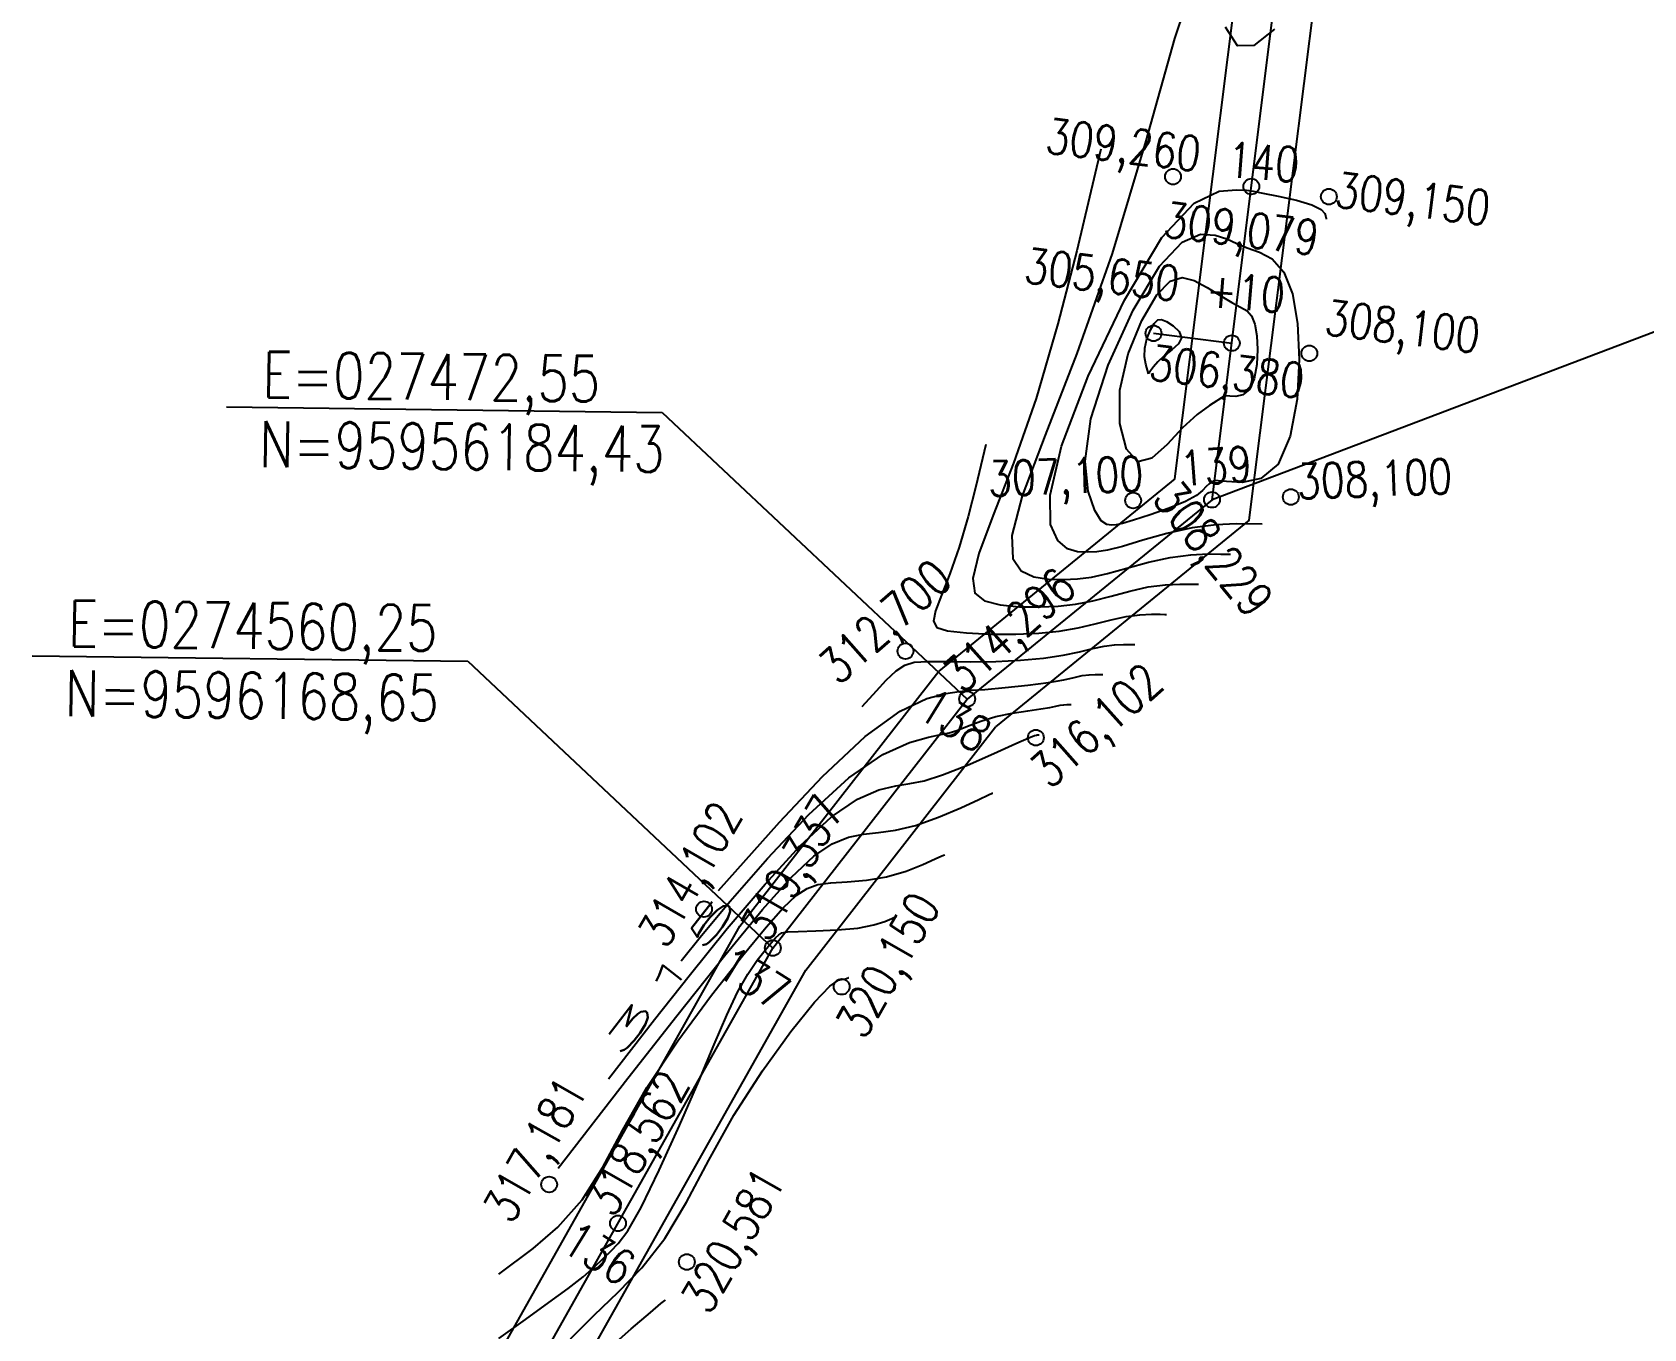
# Model space of a CAD drawing. Header units: millimetres. Extents: x 276147 to 291056, y 9594849 to 9609891.
# Drawn here: x 282798.4 to 282900.5, y 9603797.4 to 9603879.5 of the extents above; entities that cross this region are included whole.
import ezdxf
from ezdxf.enums import TextEntityAlignment as Align

# ---------------------------------------------------------------- set-up
doc = ezdxf.new("R2010")
doc.units = ezdxf.units.MM
doc.header["$LTSCALE"] = 10
doc.linetypes.add('CONTINUO', pattern=[0])
for name, color, linetype in [('Curvas mestras', 30, 'Continuous'), ('Curvas simples', 9, 'Continuous'), ('Curvas texto', 2, 'Continuous'), ('LINHA02', 8, 'Continuous'), ('TEXTO-PAPEL', 7, 'Continuous'), ('TEXTO02', 3, 'Continuous'), ('Top_malha_coord', 8, 'Continuous')]:
    doc.layers.add(name, color=color, linetype=linetype)
doc.styles.add('ROMANS', font='romans.shx', dxfattribs={"width": 0.8, "height": 4})
doc.styles.add('SIMPLEX', font='simplex', dxfattribs={"height": 0.2})

# ---------------------------------------------------------------- blocks, each defined once
blk = doc.blocks.new('Curvas')
at = {"layer": 'Curvas mestras', "linetype": 'CONTINUO'}
for points in [[(274592.041205, 9596225.799303, 310), (274590.730699, 9596224.7597, 310), (274589.688578, 9596224.738514, 310), (274588.930243, 9596225.908637, 310)], [(274587.069847, 9596229.288804, 310), (274585.701743, 9596225.203269, 310), (274583.876376, 9596218.725714, 310), (274581.7525, 9596211.585883, 310), (274579.520942, 9596205.244772, 310), (274577.500825, 9596200.088377, 310), (274576.043342, 9596196.233948, 310), (274575.404562, 9596193.718763, 310), (274575.460039, 9596192.260215, 310), (274575.990199, 9596191.49573, 310), (274576.791857, 9596191.106906, 310), (274577.727394, 9596190.952038, 310), (274578.675579, 9596190.933593, 310), (274579.55513, 9596190.975997, 310), (274580.444558, 9596191.091493, 310), (274581.46232, 9596191.314281, 310), (274582.688462, 9596191.65536, 310), (274584.049367, 9596192.032913, 310), (274585.433006, 9596192.341926, 310), (274586.728318, 9596192.504905, 310), (274587.828129, 9596192.554468, 310), (274588.626239, 9596192.550756, 310), (274589.056805, 9596192.543507, 310), (274589.215435, 9596192.540836, 310), (274589.238096, 9596192.540455, 310)], [(274554.454798, 9596166.790648, 315), (274555.738883, 9596168.384692, 315), (274557.563197, 9596170.565181, 315), (274559.927217, 9596173.270795, 315), (274562.549755, 9596176.058153, 315), (274565.079459, 9596178.388359, 315), (274567.221441, 9596179.859811, 315), (274568.906667, 9596180.620086, 315), (274570.122571, 9596180.954059, 315), (274570.89713, 9596181.114537, 315), (274571.420505, 9596181.226069, 315), (274571.923405, 9596181.381137, 315), (274572.591084, 9596181.643749, 315), (274573.426975, 9596181.964013, 315), (274574.389061, 9596182.263567, 315), (274575.421572, 9596182.482161, 315), (274576.413749, 9596182.632021, 315), (274577.241082, 9596182.743489, 315), (274577.814993, 9596182.840556, 315), (274578.190627, 9596182.921809, 315), (274578.459058, 9596182.979482, 315), (274578.692987, 9596183.008916, 315), (274578.891609, 9596183.017867, 315), (274579.035745, 9596183.017197, 315), (274579.113504, 9596183.015887, 315), (274579.142152, 9596183.015405, 315), (274579.146244, 9596183.015336, 315)], [(274547.438867, 9596142.850508, 320), (274548.946041, 9596144.360898, 320), (274550.458627, 9596145.804203, 320), (274551.960646, 9596147.34955, 320), (274553.40997, 9596149.205577, 320), (274554.793175, 9596151.517397, 320), (274556.211635, 9596154.176038, 320), (274557.795429, 9596157.009006, 320), (274559.602894, 9596159.819479, 320), (274561.405401, 9596162.313331, 320), (274562.902582, 9596164.17211, 320), (274563.873118, 9596165.184049, 320), (274564.411886, 9596165.564118, 320), (274564.692815, 9596165.633975, 320), (274564.863949, 9596165.660306, 320), (274564.969797, 9596165.689917, 320), (274565.02898, 9596165.714647, 320), (274565.058578, 9596165.728417, 320), (274565.069482, 9596165.73349, 320), (274565.07104, 9596165.734214, 320)]]:
    blk.add_polyline3d(points, dxfattribs=at)
at = {"layer": 'Curvas simples', "linetype": 'CONTINUO'}
for points in [[(274581.043444, 9596218.189715, 311), (274579.505359, 9596211.74862, 311), (274578.317037, 9596207.133399, 311), (274576.937236, 9596202.405048, 311), (274575.507346, 9596198.307559, 311), (274574.226271, 9596195.022279, 311), (274573.307289, 9596192.589893, 311), (274572.919359, 9596191.005714, 311), (274573.054135, 9596190.08356, 311), (274573.658953, 9596189.59188, 311), (274574.658622, 9596189.329566, 311), (274575.887865, 9596189.217301, 311), (274577.158882, 9596189.206211, 311), (274578.327675, 9596189.258526, 311), (274579.425439, 9596189.380871, 311), (274580.527172, 9596189.590976, 311), (274581.686835, 9596189.889689, 311), (274582.874253, 9596190.210354, 311), (274584.038216, 9596190.469437, 311), (274585.121251, 9596190.605707, 311), (274586.040825, 9596190.647148, 311), (274586.70814, 9596190.644044, 311), (274587.068145, 9596190.637983, 311), (274587.200778, 9596190.63575, 311), (274587.219726, 9596190.635431, 311)], [(274591.256467, 9596194.445479, 309), (274589.615434, 9596194.461788, 309), (274588.335384, 9596194.404103, 309), (274586.827795, 9596194.214414, 309), (274585.224482, 9596193.855473, 309), (274583.690089, 9596193.421031, 309), (274582.397468, 9596193.037587, 309), (274581.463676, 9596192.802114, 309), (274580.782585, 9596192.693467, 309), (274580.192276, 9596192.660975, 309), (274579.566924, 9596192.686774, 309), (274578.925093, 9596192.884246, 309), (274578.321444, 9596193.399581, 309), (274577.857481, 9596194.418436, 309), (274577.822069, 9596196.284341, 309), (274578.550919, 9596199.380291, 309), (274580.239776, 9596203.819192, 309), (274582.524541, 9596208.633594, 309), (274584.901152, 9596212.585957, 309), (274586.942817, 9596214.761923, 309), (274588.531817, 9596215.539853, 309), (274589.627707, 9596215.62129, 309), (274590.254258, 9596215.585718, 309), (274590.692121, 9596215.524382, 309), (274591.286164, 9596215.406472, 309), (274592.268411, 9596215.21084, 309), (274593.419496, 9596214.954998, 309), (274594.407205, 9596214.666125, 309), (274594.981265, 9596214.372843, 309), (274595.219165, 9596214.109559, 309), (274595.280336, 9596213.912127, 309), (274595.298597, 9596213.804773, 309), (274595.305325, 9596213.765222, 309), (274595.306286, 9596213.759571, 309)], [(274573.756712, 9596199.486942, 312), (274573.123383, 9596196.834726, 312), (274572.634074, 9596194.934341, 312), (274572.065921, 9596192.987373, 312), (274571.477143, 9596191.300171, 312), (274570.949641, 9596189.947409, 312), (274570.571237, 9596188.945838, 312), (274570.434155, 9596188.292665, 312), (274570.648232, 9596187.906906, 312), (274571.327707, 9596187.68803, 312), (274572.525386, 9596187.552227, 312), (274574.048335, 9596187.482564, 312), (274575.642185, 9596187.47883, 312), (274577.10022, 9596187.541055, 312), (274578.406321, 9596187.67025, 312), (274579.592024, 9596187.86767, 312), (274580.685207, 9596188.124018, 312), (274581.699138, 9596188.387794, 312), (274582.643427, 9596188.596948, 312), (274583.514185, 9596188.706509, 312), (274584.253521, 9596188.739828, 312), (274584.790041, 9596188.737332, 312), (274585.079485, 9596188.732459, 312), (274585.186122, 9596188.730664, 312), (274585.201355, 9596188.730407, 312)], [(274565.926685, 9596182.898566, 313), (274566.818332, 9596183.896996, 313), (274567.446653, 9596184.562688, 313), (274568.070479, 9596185.15112, 313), (274568.611178, 9596185.51924, 313), (274569.206729, 9596185.694519, 313), (274570.049266, 9596185.747059, 313), (274571.271536, 9596185.742243, 313), (274572.768729, 9596185.726581, 313), (274574.376652, 9596185.741867, 313), (274575.947183, 9596185.820745, 313), (274577.396506, 9596185.959274, 313), (274578.656876, 9596186.144364, 313), (274579.68358, 9596186.358347, 313), (274580.524023, 9596186.565235, 313), (274581.248637, 9596186.72446, 313), (274581.907119, 9596186.807312, 313), (274582.466217, 9596186.832507, 313), (274582.871942, 9596186.830621, 313), (274583.090824, 9596186.826935, 313), (274583.171465, 9596186.825578, 313), (274583.182985, 9596186.825384, 313)], [(274556.828967, 9596171.243787, 314), (274560.692772, 9596175.570315, 314), (274563.415495, 9596178.45498, 314), (274566.118743, 9596181.004854, 314), (274568.333395, 9596182.604938, 314), (274570.015494, 9596183.398759, 314), (274571.22737, 9596183.719473, 314), (274572.069583, 9596183.856089, 314), (274572.795613, 9596183.921024, 314), (274573.697166, 9596183.982549, 314), (274574.967791, 9596184.093812, 314), (274576.408395, 9596184.24747, 314), (274577.721728, 9596184.421058, 314), (274578.681953, 9596184.592676, 314), (274579.348908, 9596184.742675, 314), (274579.853848, 9596184.851971, 314), (274580.300053, 9596184.908114, 314), (274580.678913, 9596184.925187, 314), (274580.953844, 9596184.923909, 314), (274581.102164, 9596184.921411, 314), (274581.156808, 9596184.920491, 314), (274581.164615, 9596184.92036, 314)], [(274549.853783, 9596159.311173, 316), (274552.768845, 9596163.070481, 316), (274554.954485, 9596165.844403, 316), (274557.376147, 9596168.837437, 316), (274559.76396, 9596171.654233, 316), (274561.991395, 9596174.069698, 316), (274563.967755, 9596175.901304, 316), (274565.623624, 9596177.033588, 316), (274566.974689, 9596177.619341, 316), (274568.057915, 9596177.878421, 316), (274568.945203, 9596178.018264, 316), (274569.848196, 9596178.196637, 316), (274571.013469, 9596178.558889, 316), (274572.580521, 9596179.189594, 316), (274574.260521, 9596179.93024, 316), (274575.657559, 9596180.561543, 316), (274576.477938, 9596180.918981, 316), (274576.836809, 9596181.057086, 316), (274576.951534, 9596181.085151, 316), (274577.004655, 9596181.094135, 316), (274577.039423, 9596181.101656, 316), (274577.064269, 9596181.106994, 316), (274577.085921, 9596181.109718, 316), (274577.104305, 9596181.110547, 316), (274577.117646, 9596181.110485, 316), (274577.124843, 9596181.110363, 316), (274577.127495, 9596181.110319, 316), (274577.127874, 9596181.110312, 316)], [(274546.667684, 9596153.650569, 317), (274551.082892, 9596159.350313, 317), (274554.170088, 9596163.304113, 317), (274557.189097, 9596167.109693, 317), (274559.600704, 9596170.03767, 317), (274561.433035, 9596172.081242, 317), (274562.856052, 9596173.414249, 317), (274564.025807, 9596174.207365, 317), (274565.04271, 9596174.618597, 317), (274565.993259, 9596174.802783, 317), (274566.963048, 9596174.907928, 317), (274568.034055, 9596175.054698, 317), (274569.287351, 9596175.356926, 317), (274570.743155, 9596175.879293, 317), (274572.178255, 9596176.489872, 317), (274573.308585, 9596177.007584, 317), (274573.930135, 9596177.296749, 317), (274574.159127, 9596177.403284, 317), (274574.19184, 9596177.418503, 317)], [(274542.895467, 9596146.948056, 318), (274545.089167, 9596148.582369, 318), (274546.6372, 9596149.933811, 318), (274548.178351, 9596151.658, 318), (274549.490668, 9596153.713799, 318), (274550.762601, 9596156.088519, 318), (274552.285204, 9596158.77658, 318), (274554.240875, 9596161.714543, 318), (274556.377394, 9596164.607524, 318), (274558.333887, 9596167.102778, 318), (274559.832067, 9596168.930983, 318), (274560.924002, 9596170.15652, 318), (274561.744348, 9596170.927193, 318), (274562.427991, 9596171.381142, 318), (274563.110732, 9596171.617852, 318), (274563.928604, 9596171.727145, 318), (274564.97746, 9596171.795994, 318), (274566.192445, 9596171.899978, 318), (274567.468526, 9596172.111833, 318), (274568.69829, 9596172.471746, 318), (274569.764794, 9596172.889735, 318), (274570.548717, 9596173.243272, 318), (274570.972949, 9596173.440638, 318), (274571.129246, 9596173.513352, 318), (274571.151574, 9596173.52374, 318)], [(274542.902495, 9596142.866389, 319), (274544.58811, 9596144.086475, 319), (274546.068524, 9596145.150687, 319), (274547.291436, 9596146.041989, 319), (274548.255445, 9596146.785496, 319), (274548.974376, 9596147.407147, 319), (274549.522975, 9596147.93619, 319), (274549.991214, 9596148.402694, 319), (274550.473173, 9596148.890265, 319), (274551.079357, 9596149.696653, 319), (274551.924379, 9596151.173142, 319), (274553.068388, 9596153.52397, 319), (274554.353677, 9596156.365195, 319), (274555.568076, 9596159.16583, 319), (274556.54978, 9596161.498232, 319), (274557.338443, 9596163.348132, 319), (274558.024088, 9596164.804606, 319), (274558.674879, 9596165.948282, 319), (274559.271559, 9596166.826004, 319), (274559.773014, 9596167.476168, 319), (274560.150641, 9596167.936979, 319), (274560.42587, 9596168.245884, 319), (274560.632644, 9596168.440138, 319), (274560.830174, 9596168.554919, 319), (274561.178753, 9596168.617108, 319), (274561.863948, 9596168.651507, 319), (274562.991871, 9596168.68406, 319), (274564.350835, 9596168.745259, 319), (274565.649702, 9596168.86674, 319), (274566.653425, 9596169.0642, 319), (274567.351334, 9596169.289598, 319), (274567.788848, 9596169.478959, 319), (274568.015764, 9596169.584527, 319), (274568.099364, 9596169.623421, 319), (274568.111307, 9596169.628977, 319)], [(274531.766286, 9596127.174127, 321), (274534.924175, 9596129.077182, 321), (274537.007848, 9596130.334199, 321), (274538.805558, 9596131.421406, 321), (274539.85839, 9596132.062835, 321), (274540.306168, 9596132.340531, 321), (274540.438398, 9596132.426042, 321), (274540.498153, 9596132.464355, 321), (274540.54276, 9596132.494195, 321), (274540.583112, 9596132.527726, 321), (274540.670734, 9596132.621778, 321), (274541.019691, 9596133.011843, 321), (274541.884683, 9596133.978078, 321), (274543.426132, 9596135.686815, 321), (274545.427359, 9596137.849075, 321), (274547.57741, 9596140.062052, 321), (274549.591393, 9596141.980452, 321), (274551.288665, 9596143.489022, 321), (274552.514645, 9596144.530022, 321), (274553.175288, 9596145.084517, 321), (274553.418682, 9596145.288805, 321), (274553.453453, 9596145.317989, 321)]]:
    blk.add_polyline3d(points, dxfattribs=at)
for points in [[(274588.230937, 9596197.221485, 308), (274588.044324, 9596197.105615, 308), (274587.895123, 9596196.992603, 308), (274587.713109, 9596196.820369, 308), (274587.484094, 9596196.57811, 308), (274587.095118, 9596196.265325, 308), (274586.408533, 9596195.884087, 308), (274585.357905, 9596195.448904, 308), (274584.161662, 9596195.02401, 308), (274583.109448, 9596194.686074, 308), (274582.41667, 9596194.490566, 308), (274582.001775, 9596194.408167, 308), (274581.708973, 9596194.388356, 308), (274581.406453, 9596194.421511, 308), (274581.058328, 9596194.661586, 308), (274580.65269, 9596195.303431, 308), (274580.230838, 9596196.524192, 308), (274580.046902, 9596198.430196, 308), (274580.408218, 9596201.110067, 308), (274581.507471, 9596204.507917, 308), (274583.078729, 9596207.989813, 308), (274584.741405, 9596210.777313, 308), (274586.182139, 9596212.297645, 308), (274587.35646, 9596212.800717, 308), (274588.287125, 9596212.742105, 308), (274589.014001, 9596212.510482, 308), (274589.645423, 9596212.226894, 308), (274590.306838, 9596211.945484, 308), (274591.082869, 9596211.674279, 308), (274591.894837, 9596211.236864, 308), (274592.623236, 9596210.410709, 308), (274593.166641, 9596209.028705, 308), (274593.495936, 9596207.145432, 308), (274593.600083, 9596204.870891, 308), (274593.461246, 9596202.368309, 308), (274593.034392, 9596200.013814, 308), (274592.267689, 9596198.236759, 308), (274591.16825, 9596197.33595, 308), (274589.97896, 9596197.088006, 308), (274589.001649, 9596197.138999, 308), (274588.459296, 9596197.197044, 308), (274588.259482, 9596197.21843, 308), (274588.230937, 9596197.221485, 308)], [(274588.907519, 9596202.581679, 307), (274587.909287, 9596201.964365, 307), (274587.131546, 9596201.389586, 307), (274586.217125, 9596200.551375, 307), (274585.241056, 9596199.493508, 307), (274584.274195, 9596198.613237, 307), (274583.386358, 9596198.396178, 307), (274582.660036, 9596199.192863, 307), (274582.22844, 9596200.813468, 307), (274582.237458, 9596202.933082, 307), (274582.766852, 9596205.224268, 307), (274583.631877, 9596207.349485, 307), (274584.581658, 9596208.968669, 307), (274585.421461, 9596209.833368, 307), (274586.181104, 9596210.061581, 307), (274586.946542, 9596209.86292, 307), (274587.773745, 9596209.435246, 307), (274588.598726, 9596208.929406, 307), (274589.327512, 9596208.484495, 307), (274589.88804, 9596208.192316, 307), (274590.295882, 9596207.955505, 307), (274590.588522, 9596207.629407, 307), (274590.796492, 9596207.100492, 307), (274590.922519, 9596206.379733, 307), (274590.962377, 9596205.50923, 307), (274590.909242, 9596204.551452, 307), (274590.745878, 9596203.650349, 307), (274590.452449, 9596202.970241, 307), (274590.031676, 9596202.625487, 307), (274589.576516, 9596202.530595, 307), (274589.202483, 9596202.550111, 307), (274588.994916, 9596202.572326, 307), (274588.918444, 9596202.58051, 307), (274588.907519, 9596202.581679, 307)], [(274584.054138, 9596203.972241, 306), (274583.883449, 9596204.569986, 306), (274583.806785, 9596205.038768, 306), (274583.814156, 9596205.595244, 306), (274583.951406, 9596206.189255, 306), (274584.175672, 9596206.740237, 306), (274584.421911, 9596207.160025, 306), (274584.645924, 9596207.379713, 306), (274584.886868, 9596207.407426, 306), (274585.204744, 9596207.270546, 306), (274585.619597, 9596207.000236, 306), (274585.991651, 9596206.642763, 306), (274586.141181, 9596206.248172, 306), (274585.9473, 9596205.857486, 306), (274585.524498, 9596205.475638, 306), (274585.04611, 9596205.098537, 306), (274584.655071, 9596204.729686, 306), (274584.372728, 9596204.402952, 306), (274584.19003, 9596204.159793, 306), (274584.094402, 9596204.027812, 306), (274584.059171, 9596203.979188, 306), (274584.054138, 9596203.972241, 306)]]:
    blk.add_polyline3d(points, close=True, dxfattribs=at)
at = {"layer": 'Curvas texto', "style": 'SIMPLEX', "width": 3.563358}
blk.add_text('315', height=1.5, rotation=52.12034272, dxfattribs=at).set_placement((274550.432318, 9596160.39827, 315), (274558.246316, 9596170.443148, 315), align=Align.FIT)
blk = doc.blocks.new('est 1')
at = {"layer": 'LINHA02'}
for p, q in [((267244.43, 9592987.47), (267210.46, 9592974.57)), ((267148.04, 9592980.46), (267175.64, 9592980.11)), ((267175.64, 9592980.11), (267194.95, 9592961.96)), ((267135.73, 9592964.69), (267163.33, 9592964.35)), ((267163.33, 9592964.35), (267182.64, 9592946.19))]:
    blk.add_line(p, q, dxfattribs=at)
at = {"layer": 'TEXTO-PAPEL', "color": 7, "linetype": 'Continuous'}
for p, q in [((267210.46, 9592974.57), (267215.44, 9593014.26)), ((267206.75, 9592985.12), (267211.71, 9592984.5)), ((267210.46, 9592974.58), (267194.95, 9592961.96)), ((267182.64, 9592946.19), (267194.95, 9592961.96)), ((267143.4, 9592876.48), (267182.64, 9592946.19))]:
    blk.add_line(p, q, dxfattribs=at)
for centre in [(267207.99, 9592995.04), (267212.95, 9592994.42), (267217.86, 9592993.77), (267206.75, 9592985.12), (267211.71, 9592984.5), (267216.62, 9592983.85), (267205.46, 9592974.53), (267210.46, 9592974.58), (267215.45, 9592974.75), (267191.04, 9592964.99), (267194.95, 9592961.96), (267199.3, 9592959.51), (267178.28, 9592948.65), (267182.64, 9592946.19), (267187, 9592943.74), (267168.47, 9592931.22), (267172.83, 9592928.76), (267177.19, 9592926.31)]:
    blk.add_circle(centre, 0.5, dxfattribs=at)
at = {"layer": 'Top_malha_coord', "color": 6}
for p, q in [((267208.11, 9592975.9), (267212.94, 9593014.41)), ((267212.82, 9592973.29), (267217.94, 9593014.12)), ((267208.11, 9592975.9), (267193.15, 9592963.72)), ((267212.82, 9592973.29), (267196.74, 9592960.2)), ((267180.55, 9592947.58), (267193.15, 9592963.72)), ((267184.73, 9592944.8), (267196.74, 9592960.2)), ((267141.22, 9592877.7), (267180.55, 9592947.58)), ((267145.58, 9592875.25), (267184.73, 9592944.8))]:
    blk.add_line(p, q, dxfattribs=at)
blk.add_blockref('Curvas', (-7377.62, -3221.41), dxfattribs=at)
at = {"style": 'ROMANS', "width": 0.8}
for s, p in [('E=027472,55', (267150.33, 9592983.96)), ('N=95956184,43', (267150.12, 9592979.56)), ('E=0274560,25', (267138.03, 9592968.2)), ('N=9596168,65', (267137.82, 9592963.79))]:
    blk.add_text(s, height=2.9046, rotation=359.2617, dxfattribs=at).set_placement(p, align=Align.TOP_LEFT)
at = {"layer": 'TEXTO02', "style": 'ROMANS', "width": 0.8}
for s, rotation, p in [('309,260', 352.9525, (267200.1, 9592998.75)), ('140', 355.5429, (267211.54, 9592997.23)), ('309,150', 352.9525, (267218.43, 9592995.33)), ('309,079', 352.9525, (267207.57, 9592993.44)), ('305,650', 352.9525, (267198.75, 9592990.54)), ('+10', 355.5429, (267210.18, 9592989.01)), ('308,100', 352.9525, (267217.78, 9592987.25)), ('306,380', 352.9525, (267206.66, 9592984.39)), ('139', 4.5927, (267208.35, 9592977.63)), ('307,100', 2.0023, (267196.23, 9592977)), ('308,100', 2.0023, (267215.79, 9592976.84)), ('308,229', 308.8452, (267208.33, 9592976)), ('312,700', 41.7414, (267185.34, 9592964.43)), ('314,296', 41.7414, (267193.22, 9592963.9)), ('316,102', 41.7414, (267198.72, 9592957.85)), ('138', 328.27, (267192.84, 9592962.75)), ('314,102', 60.181, (267173.99, 9592947.16)), ('319,337', 60.181, (267180.46, 9592947.56)), ('320,150', 60.181, (267186.52, 9592941.41)), ('137', 328.27, (267180.09, 9592946.41)), ('318,562', 60.181, (267170.65, 9592930.13)), ('317,181', 60.181, (267164.18, 9592929.73)), ('320,581', 60.181, (267176.71, 9592923.98)), ('136', 328.27, (267170.28, 9592928.98))]:
    blk.add_text(s, height=2.207, rotation=rotation, dxfattribs=at).set_placement(p, align=Align.TOP_LEFT)

msp = doc.modelspace()

# ---------------------------------------------------------------- block references
at = {"layer": 'Top_malha_coord', "color": 7}
msp.add_blockref('est 1', (15662.71, 10875.35), dxfattribs=at)

doc.saveas('drawing.dxf')
